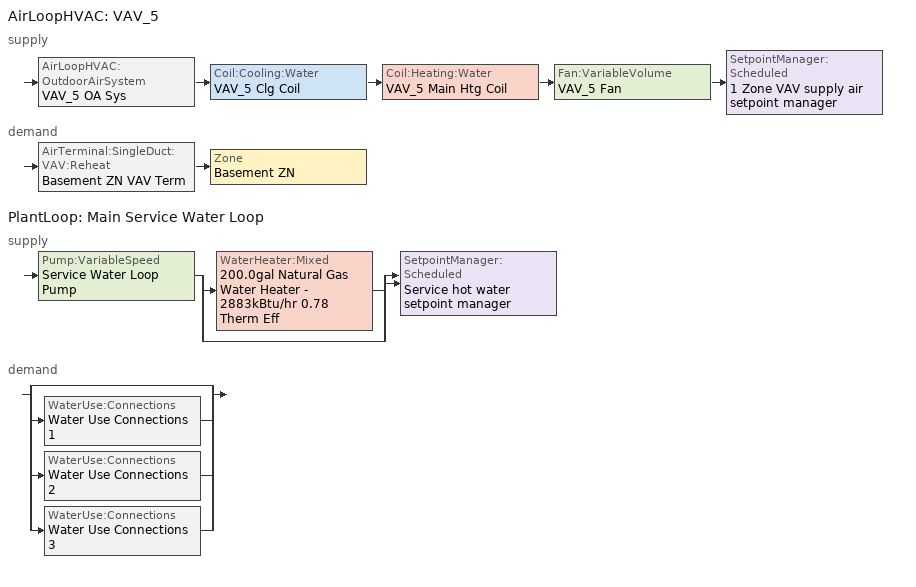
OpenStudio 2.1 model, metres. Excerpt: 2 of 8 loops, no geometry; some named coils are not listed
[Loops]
AirLoopHVAC 'VAV_5'
 supply: AirLoopHVAC:OutdoorAirSystem 'VAV_5 OA Sys' > Coil:Cooling:Water 'VAV_5 Clg Coil' > Coil:Heating:Water 'VAV_5 Main Htg Coil' > Fan:VariableVolume 'VAV_5 Fan' > SetpointManager:Scheduled '1 Zone VAV supply air setpoint manager'
 demand: AirTerminal:SingleDuct:VAV:Reheat 'Basement ZN VAV Term' > Zone 'Basement ZN'
PlantLoop 'Main Service Water Loop'
 supply: Pump:VariableSpeed 'Service Water Loop Pump' > split
  | WaterHeater:Mixed '200.0gal Natural Gas Water Heater - 2883kBtu/hr 0.78 Therm Eff'
  | bypass
  join > SetpointManager:Scheduled 'Service hot water setpoint manager'
 demand: split
  | bypass
  | WaterUse:Connections 'Water Use Connections 1'
  | WaterUse:Connections 'Water Use Connections 2'
  | WaterUse:Connections 'Water Use Connections 3'
[Sizing:Zone]
Basement ZN: Zone Cooling Design Supply Air Temperature Input Method=SupplyAirTemperature; Zone Cooling Design Supply Air Temperature {C}=12.8; Zone Cooling Design Supply Air Temperature Difference {deltaC}=11.11; Zone Heating Design Supply Air Temperature Input Method=SupplyAirTemperature; Zone Heating Design Supply Air Temperature {C}=40; Zone Heating Design Supply Air Temperature Difference {deltaC}=11.11; Zone Cooling Design Supply Air Humidity Ratio {kg-H2O/kg-air}=0.0085; Zone Heating Design Supply Air Humidity Ratio {kg-H2O/kg-air}=0.008; Cooling Design Air Flow Method=DesignDayWithLimit; Heating Design Air Flow Method=DesignDay; Account for Dedicated Outdoor Air System=No; Dedicated Outdoor Air System Control Strategy=NeutralSupplyAir; Dedicated Outdoor Air Low Setpoint Temperature for Design {C}=autosize; Dedicated Outdoor Air High Setpoint Temperature for Design {C}=autosize
[Zone equipment]
Basement ZN: Basement ZN VAV Term
[PlantLoop]
Main Service Water Loop: Maximum Loop Temperature {C}=60; Minimum Loop Temperature {C}=10; Plant Loop Volume {m3}=Autocalculate; Load Distribution Scheme=Optimal
[Sizing:Plant]
Main Service Water Loop: Loop Type=Heating; Design Loop Exit Temperature {C}=60; Loop Design Temperature Difference {deltaC}=5; Sizing Option=NonCoincident; Zone Timesteps in Averaging Window=1; Coincident Sizing Factor Mode=None
[SetpointManager:Scheduled] Control Variable=Temperature
Name | Schedule
1 Zone VAV supply air setpoint manager | Supply Air Temp - 55.04F 3
Service hot water setpoint manager | Service Water Loop Temp - 140F
[Pump:VariableSpeed]
Service Water Loop Pump: Rated Pump Head {Pa}=179352; Motor Efficiency=0.825; Pump Control Type=Intermittent
[AirLoopHVAC]
VAV_5: Availability Schedule=OfficeLarge HVACOperationSchd; Availability Manager=Availability Manager Night Cycle 4; Design Supply Air Flow Rate {m3/s}=AutoSize
[Sizing:System]
VAV_5: Type of Load to Size On=Sensible; Design Outdoor Air Flow Rate {m3/s}=Autosize; Minimum System Air Flow Ratio=0.3; Preheat Design Temperature {C}=7; Preheat Design Humidity Ratio {kg-H2O/kg-Air}=0.008; Precool Design Temperature {C}=12.8; Precool Design Humidity Ratio {kg-H2O/kg-Air}=0.008; Central Cooling Design Supply Air Temperature {C}=12.8; Central Heating Design Supply Air Temperature {C}=12.8; Sizing Option=Coincident; 100% Outdoor Air in Cooling=No; 100% Outdoor Air in Heating=No; Central Cooling Design Supply Air Humidity Ratio {kg-H2O/kg-Air}=0.0085; Central Heating Design Supply Air Humidity Ratio {kg-H2O/kg-Air}=0.008; Cooling Design Air Flow Method=DesignDay; Cooling Design Air Flow Rate {m3/s}=0; Heating Design Air Flow Method=DesignDay; Heating Design Air Flow Rate {m3/s}=0; System Outdoor Air Method=ZoneSum; Zone Maximum Outdoor Air Fraction=1; Cooling Supply Air Flow Rate Per Floor Area {m3/s-m2}=0.00996765; Cooling Fraction of Autosized Cooling Supply Air Flow Rate=1; Cooling Supply Air Flow Rate Per Unit Cooling Capacity {m3/s-W}=3.94755e-05; Heating Supply Air Flow Rate Per Floor Area {m3/s-m2}=0.00996765; Heating Fraction of Autosized Heating Supply Air Flow Rate=1; Heating Fraction of Autosized Cooling Supply Air Flow Rate=1; Heating Supply Air Flow Rate Per Unit Heating Capacity {m3/s-W}=3.15882e-05; Cooling Design Capacity Method=CoolingDesignCapacity; Cooling Design Capacity {W}=autosize; Cooling Design Capacity Per Floor Area {W/m2}=234.7; Fraction of Autosized Cooling Design Capacity=1; Heating Design Capacity Method=HeatingDesignCapacity; Heating Design Capacity {W}=autosize; Heating Design Capacity Per Floor Area {W/m2}=157; Fraction of Autosized Heating Design Capacity=1; Central Cooling Capacity Control Method=OnOff
[Fan:VariableVolume]
VAV_5 Fan: Availability Schedule=Always On Discrete; Fan Efficiency=0.6006; Pressure Rise {Pa}=1574.24; Maximum Flow Rate {m3/s}=Autosize; Fan Power Minimum Flow Rate Input Method=Fraction; Fan Power Minimum Flow Fraction=0.1; Fan Power Minimum Air Flow Rate {m3/s}=0; Motor Efficiency=0.924; Motor In Airstream Fraction=1; Fan Power Coefficient 1=0.027828; Fan Power Coefficient 2=0.026583; Fan Power Coefficient 3=-0.087069; Fan Power Coefficient 4=1.03092; Fan Power Coefficient 5=0
[Controller:OutdoorAir]
VAV_5 OA Controller: Minimum Outdoor Air Flow Rate {m3/s}=0; Maximum Outdoor Air Flow Rate {m3/s}=Autosize; Economizer Control Type=NoEconomizer; Economizer Control Action Type=ModulateFlow; Economizer Maximum Limit Dry-Bulb Temperature {C}=28; Economizer Maximum Limit Enthalpy {J/kg}=64000; Economizer Minimum Limit Dry-Bulb Temperature {C}=-100; Lockout Type=LockoutWithCompressor; Minimum Limit Type=FixedMinimum; Minimum Outdoor Air Schedule=Always On Discrete; Controller Mechanical Ventilation=VAV_5 Vent Controller; High Humidity Control=No; Heat Recovery Bypass Control Type=BypassWhenOAFlowGreaterThanMinimum
[Controller:MechanicalVentilation]
VAV_5 Vent Controller: Availability Schedule=Always On Discrete; System Outdoor Air Method=VentilationRateProcedure
[AirLoopHVAC:OutdoorAirSystem]
VAV_5 OA Sys: Controller=VAV_5 OA Controller
[AvailabilityManager:NightCycle]
Availability Manager Night Cycle 4: Control Type=CycleOnAny; Thermostat Tolerance {deltaC}=1; Cycling Run Time {s}=3600
[AirTerminal:SingleDuct:VAV:Reheat]
Basement ZN VAV Term: Availability Schedule=Always On Discrete; Maximum Air Flow Rate {m3/s}=AutoSize; Zone Minimum Air Flow Input Method=Constant; Constant Minimum Air Flow Fraction=0.3; Fixed Minimum Air Flow Rate {m3/s}=0; Reheat Coil=Basement ZN Rht Coil; Maximum Hot Water or Steam Flow Rate {m3/s}=AutoSize; Minimum Hot Water or Steam Flow Rate {m3/s}=0; Convergence Tolerance=0.001; Damper Heating Action=Normal; Maximum Flow per Zone Floor Area During Reheat {m3/s-m2}=0; Maximum Flow Fraction During Reheat=0.5; Maximum Reheat Air Temperature {C}=40; Control For Outdoor Air=No
[WaterHeater:Mixed]
200.0gal Natural Gas Water Heater - 2883kBtu/hr 0.78 Therm Eff: Tank Volume {m3}=0.757082; Setpoint Temperature Schedule=Service Water Loop Temp - 140F; Deadband Temperature Difference {deltaC}=2; Maximum Temperature Limit {C}=82.2222; Heater Control Type=Cycle; Heater Maximum Capacity {W}=845000; Heater Fuel Type=NaturalGas; Heater Thermal Efficiency=0.78; Off Cycle Parasitic Fuel Consumption Rate {W}=19.9992; Off Cycle Parasitic Fuel Type=NaturalGas; Off Cycle Parasitic Heat Fraction to Tank=0.8; On Cycle Parasitic Fuel Consumption Rate {W}=19.9992; On Cycle Parasitic Fuel Type=NaturalGas; On Cycle Parasitic Heat Fraction to Tank=0; Ambient Temperature Indicator=Schedule; Ambient Temperature Schedule=Water Heater Ambient Temp Schedule - 70F; Off Cycle Loss Coefficient to Ambient Temperature {W/K}=5.99799; On Cycle Loss Coefficient to Ambient Temperature {W/K}=5.99799; Use Side Effectiveness=1; Source Side Effectiveness=1; Use Side Design Flow Rate {m3/s}=autosize; Source Side Design Flow Rate {m3/s}=autosize; Indirect Water Heating Recovery Time {hr}=1.5
[WaterUse:Connections]
Name | Water Use Equipment Name 1
Water Use Connections 1 | Core_bottom Service Water Use 0.36gal/min
Water Use Connections 2 | Core_mid Service Water Use 0.36gal/min
Water Use Connections 3 | Core_top Service Water Use 0.36gal/min
[WaterUse:Equipment:Definition] Peak Flow Rate {m3/s}=2.2397e-05
Name | Target Temperature Schedule | Sensible Fraction Schedule | Latent Fraction Schedule
Main Service Water Use Def 0.36gal/min | Mixed Water At Faucet Temp - 140F | Fraction Sensible - 0.2 | Fraction Latent - 0.05
Main Service Water Use Def 0.36gal/min 1 | Mixed Water At Faucet Temp - 140F 1 | Fraction Sensible - 0.2 1 | Fraction Latent - 0.05 1
Main Service Water Use Def 0.36gal/min 2 | Mixed Water At Faucet Temp - 140F 2 | Fraction Sensible - 0.2 2 | Fraction Latent - 0.05 2
[WaterUse:Equipment] Flow Rate Fraction Schedule=OfficeLarge BLDG_SWH_SCH
Name | Water Use Equipment Definition | Space
Core_bottom Service Water Use 0.36gal/min | Main Service Water Use Def 0.36gal/min | Core_bottom
Core_mid Service Water Use 0.36gal/min | Main Service Water Use Def 0.36gal/min 1 | Core_mid
Core_top Service Water Use 0.36gal/min | Main Service Water Use Def 0.36gal/min 2 | Core_top
[Schedule:Ruleset]
OfficeLarge HVACOperationSchd: Default Day Schedule=OfficeLarge HVACOperationSchd Default; Summer Design Day Schedule=OfficeLarge HVACOperationSchd Summer Design Day; Winter Design Day Schedule=OfficeLarge HVACOperationSchd Winter Design Day
Supply Air Temp - 55.04F 3: Default Day Schedule=Supply Air Temp - 55.04F Default 3
Service Water Loop Temp - 140F: Default Day Schedule=Service Water Loop Temp - 140F Default
Water Heater Ambient Temp Schedule - 70F: Default Day Schedule=Water Heater Ambient Temp Schedule - 70F Default
Fraction Sensible - 0.2: Default Day Schedule=Schedule Day 21
Fraction Latent - 0.05: Default Day Schedule=Schedule Day 22
Mixed Water At Faucet Temp - 140F: Default Day Schedule=Schedule Day 23
OfficeLarge BLDG_SWH_SCH: Default Day Schedule=OfficeLarge BLDG_SWH_SCH Default; Summer Design Day Schedule=OfficeLarge BLDG_SWH_SCH Summer Design Day; Winter Design Day Schedule=OfficeLarge BLDG_SWH_SCH Winter Design Day
Fraction Sensible - 0.2 1: Default Day Schedule=Schedule Day 26
Fraction Latent - 0.05 1: Default Day Schedule=Schedule Day 27
Mixed Water At Faucet Temp - 140F 1: Default Day Schedule=Schedule Day 28
Fraction Sensible - 0.2 2: Default Day Schedule=Schedule Day 29
Fraction Latent - 0.05 2: Default Day Schedule=Schedule Day 30
Mixed Water At Faucet Temp - 140F 2: Default Day Schedule=Schedule Day 31
[Schedule:Day]
OfficeLarge HVACOperationSchd Default: 24, 0, 0
OfficeLarge HVACOperationSchd Summer Design Day; OfficeLarge HVACOperationSchd SmrDsn|Wkdy Day: 6, 0, 0, 22, 0, 1, 24, 0, 0
OfficeLarge HVACOperationSchd Winter Design Day; OfficeLarge HVACOperationSchd WntrDsn|Sat Day: 6, 0, 0, 18, 0, 1, 24, 0, 0
Supply Air Temp - 55.04F Default 3: 24, 0, 12.8
Service Water Loop Temp - 140F Default; Schedule Day 23; Schedule Day 28; Schedule Day 31: 24, 0, 60
Water Heater Ambient Temp Schedule - 70F Default: 24, 0, 21.1111
Schedule Day 21; Schedule Day 26; Schedule Day 29: 24, 0, 0.2
Schedule Day 22; Schedule Day 27; Schedule Day 30: 24, 0, 0.05
OfficeLarge BLDG_SWH_SCH Default: 5, 0, 0.0291959, 6, 0, 0.07, 12, 0, 0.04, 14, 0, 0.06, 15, 0, 0.09, 16, 0, 0.06, 21, 0, 0.04, 22, 0, 0.07, 24, 0, 0.04
OfficeLarge BLDG_SWH_SCH Summer Design Day: 6, 0, 0, 7, 0, 0.07, 8, 0, 0.19, 9, 0, 0.35, 10, 0, 0.38, 11, 0, 0.39, 12, 0, 0.47, 13, 0, 0.57, 14, 0, 0.54, 15, 0, 0.34, 16, 0, 0.33, 17, 0, 0.44, 18, 0, 0.26, 19, 0, 0.21, 20, 0, 0.15, 21, 0, 0.17, 22, 0, 0.08, 24, 0, 0.05
OfficeLarge BLDG_SWH_SCH SmrDsn|Wkdy Day: 5, 0, 0.05, 6, 0, 0.08, 7, 0, 0.07, 8, 0, 0.19, 9, 0, 0.35, 10, 0, 0.38, 11, 0, 0.39, 12, 0, 0.47, 13, 0, 0.57, 14, 0, 0.54, 15, 0, 0.34, 16, 0, 0.33, 17, 0, 0.44, 18, 0, 0.26, 19, 0, 0.21, 20, 0, 0.15, 21, 0, 0.17, 22, 0, 0.08, 24, 0, 0.05
OfficeLarge BLDG_SWH_SCH Winter Design Day: 6, 0, 0, 7, 0, 0.07, 8, 0, 0.11, 9, 0, 0.15, 10, 0, 0.21, 11, 0, 0.19, 12, 0, 0.23, 13, 0, 0.2, 14, 0, 0.19, 15, 0, 0.15, 16, 0, 0.13, 17, 0, 0.14, 21, 0, 0.07, 22, 0, 0.09, 24, 0, 0.05
OfficeLarge BLDG_SWH_SCH WntrDsn|Sat Day: 5, 0, 0.05, 6, 0, 0.08, 7, 0, 0.07, 8, 0, 0.11, 9, 0, 0.15, 10, 0, 0.21, 11, 0, 0.19, 12, 0, 0.23, 13, 0, 0.2, 14, 0, 0.19, 15, 0, 0.15, 16, 0, 0.13, 17, 0, 0.14, 21, 0, 0.07, 22, 0, 0.09, 24, 0, 0.05
[Schedule:Rule] Date Specification Type=DateRange; Start Month=1; Start Day=1; End Month=12; End Day=31
Name | Schedule Ruleset | Rule Order | Day Schedule | Apply Monday | Apply Tuesday | Apply Wednesday | Apply Thursday | Apply Friday | Apply Saturday
Schedule Rule 14 | OfficeLarge HVACOperationSchd | 1 | OfficeLarge HVACOperationSchd SmrDsn|Wkdy Day | Yes | Yes | Yes | Yes | Yes
Schedule Rule 15 | OfficeLarge HVACOperationSchd | 0 | OfficeLarge HVACOperationSchd WntrDsn|Sat Day |  |  |  |  |  | Yes
Schedule Rule 18 | OfficeLarge BLDG_SWH_SCH | 1 | OfficeLarge BLDG_SWH_SCH SmrDsn|Wkdy Day | Yes | Yes | Yes | Yes | Yes
Schedule Rule 19 | OfficeLarge BLDG_SWH_SCH | 0 | OfficeLarge BLDG_SWH_SCH WntrDsn|Sat Day |  |  |  |  |  | Yes
[Schedule:Constant]
Always On Discrete: Value=1
